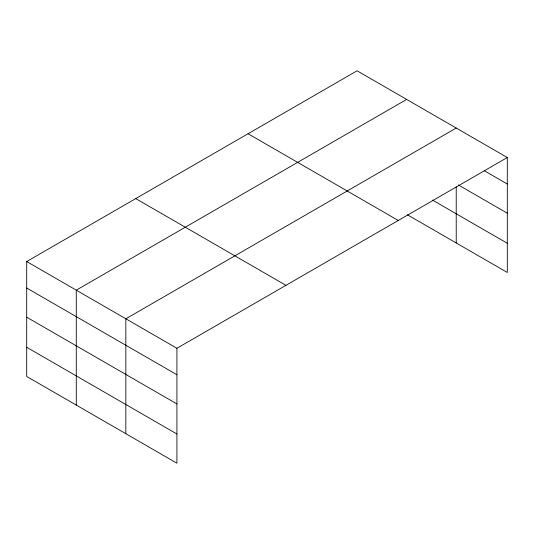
<?xml version="1.0" encoding="UTF-8"?>
<svg xmlns="http://www.w3.org/2000/svg" width="534" height="534" viewBox="0 0 534 534"><rect width="100%" height="100%" fill="white"/><g stroke="black" fill="none" stroke-linecap="round" stroke-linejoin="round"><path stroke-width="0.8" d="M407.369 214.761L507.3 272.46L507.3 157.53L357.079 70.802L26.7 261.54L26.7 376.47L176.921 463.198L176.921 348.275L26.7 261.54M406.654 99.417L76.275 290.162L76.275 405.092M456.223 128.04L125.844 318.785L125.844 433.715M176.921 348.275L507.3 157.53M484.278 170.72L507.3 184.01M458.386 184.951L507.3 213.193M432.513 200.09L507.3 243.27M248.056 133.747L398.277 220.475M135.723 198.595L285.944 285.33M26.7 288.02L176.921 374.748M26.7 317.209L176.921 403.938M26.7 347.28L176.921 434.009M456.223 186.96L456.223 242.97"/></g></svg>
